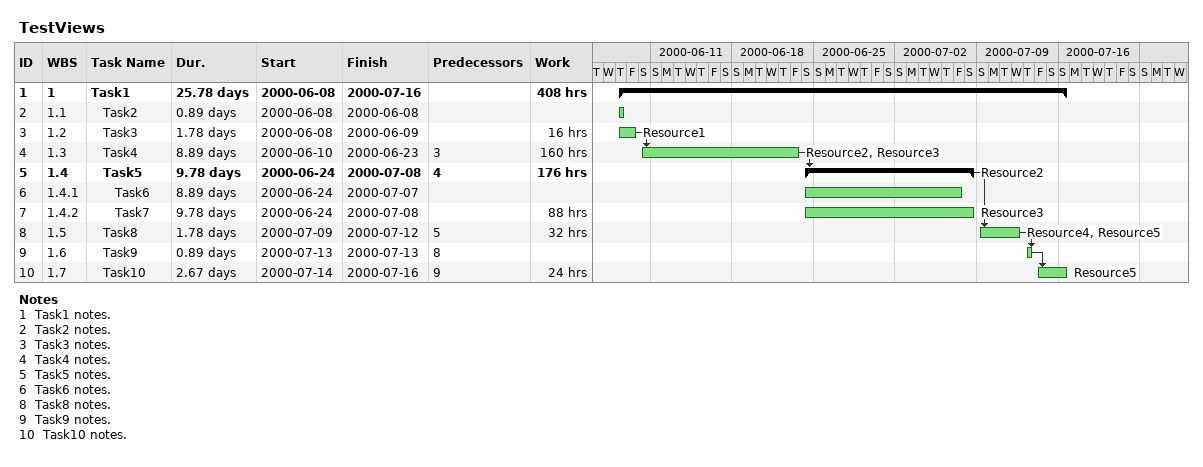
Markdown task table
TestViews

| ID | WBS | Task | Duration | Start | Finish | Predecessors | Resources | Work (h) |
|---|---|---|---|---|---|---|---|---|
| 1 | 1 | **Task1** | 25.78d | 2000-06-08 | 2000-07-16 |  |  | 408 |
| 2 | 1.1 | Task2 | 0.89d | 2000-06-08 | 2000-06-08 |  |  |  |
| 3 | 1.2 | Task3 | 1.78d | 2000-06-08 | 2000-06-09 |  | Resource1 | 16 |
| 4 | 1.3 | Task4 | 8.89d | 2000-06-10 | 2000-06-23 | 3 | Resource2, Resource3 | 160 |
| 5 | 1.4 | **Task5** | 9.78d | 2000-06-24 | 2000-07-08 | 4 | Resource2 | 176 |
| 6 | 1.4.1 | Task6 | 8.89d | 2000-06-24 | 2000-07-07 |  |  |  |
| 7 | 1.4.2 | Task7 | 9.78d | 2000-06-24 | 2000-07-08 |  | Resource3 | 88 |
| 8 | 1.5 | Task8 | 1.78d | 2000-07-09 | 2000-07-12 | 5 | Resource4, Resource5 | 32 |
| 9 | 1.6 | Task9 | 0.89d | 2000-07-13 | 2000-07-13 | 8 |  |  |
| 10 | 1.7 | Task10 | 2.67d | 2000-07-14 | 2000-07-16 | 9 | Resource5 | 24 |

Notes
- 1: Task1 notes.
- 2: Task2 notes.
- 3: Task3 notes.
- 4: Task4 notes.
- 5: Task5 notes.
- 6: Task6 notes.
- 8: Task8 notes.
- 9: Task9 notes.
- 10: Task10 notes.
